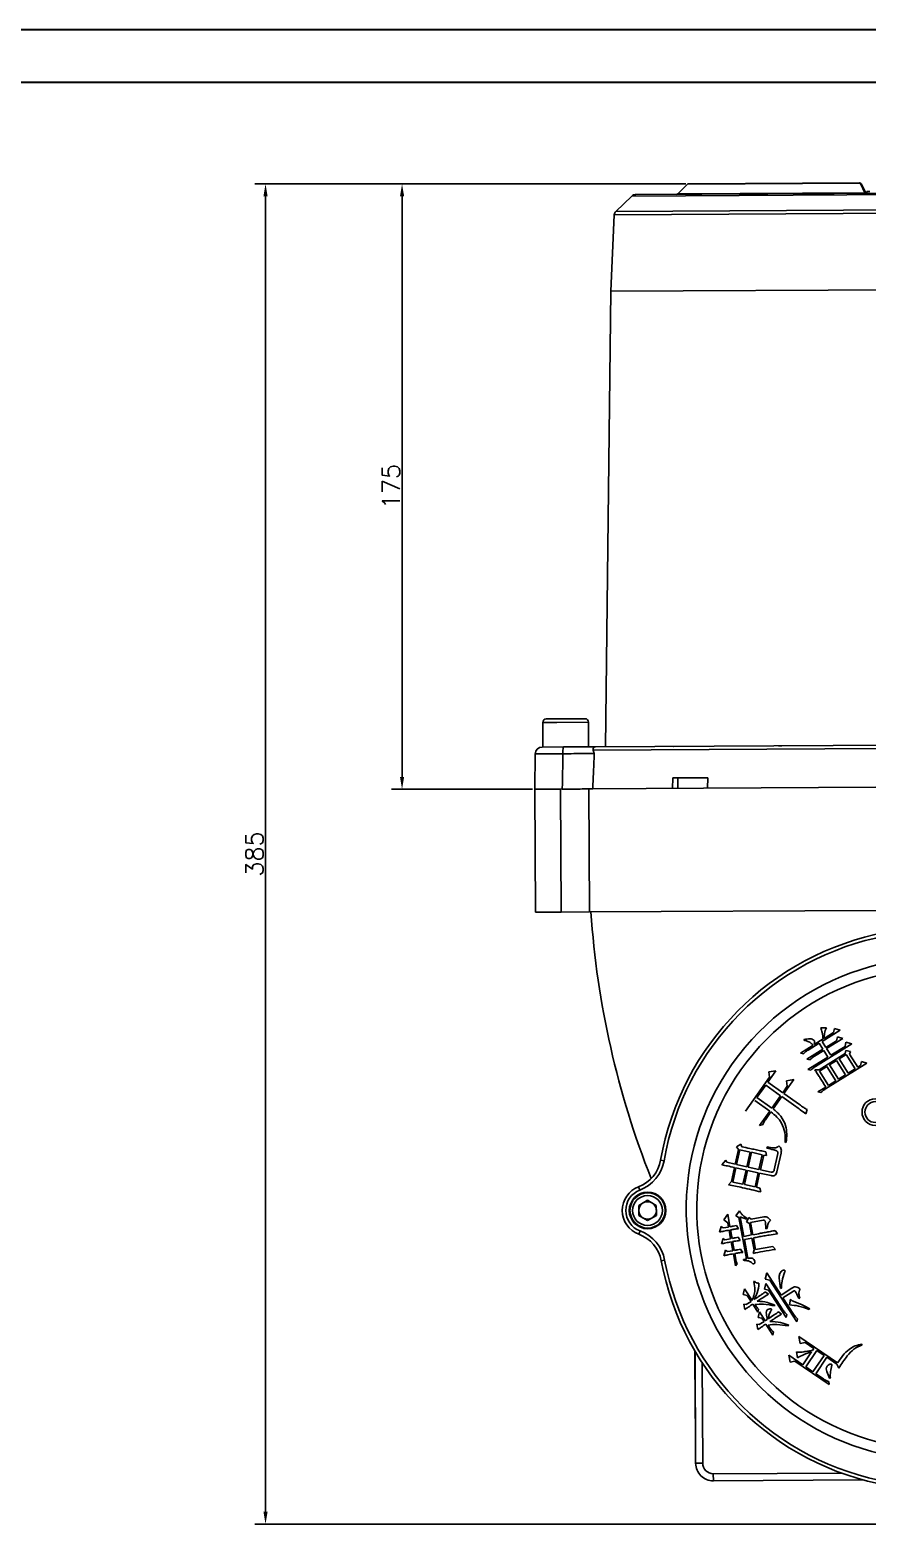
# Model space of a CAD drawing. Header units: millimetres. Extents: x 5231 to 7653, y 7068 to 7959.
# Drawn here: x 7077.1 to 7315.3, y 7534.4 to 7959.5 of the extents above; entities that cross this region are included whole.
import ezdxf

# ---------------------------------------------------------------- set-up
doc = ezdxf.new("R2010")
doc.units = ezdxf.units.MM
doc.linetypes.add('PHANTOM2', pattern=[31.75, 15.875, -3.175, 3.175, -3.175, 3.175, -3.175])
doc.layers.add('AM_5', color=3, linetype='Continuous', lineweight=25)
doc.layers.add('SD', color=7, linetype='PHANTOM2', lineweight=13)
doc.styles.add('标注', font='txt.shx', dxfattribs={"height": 5})
doc.dimstyles.new('3.5-0.5$0', dxfattribs={"dimtxt": 5, "dimasz": 3.5, "dimexe": 3, "dimexo": 0.625, "dimtad": 1, "dimdsep": 46, "dimtxsty": '标注', "dimcen": 3.5, "dimaunit": 1, "dimadec": 0, "dimazin": 2, "dimtfac": 1, "dimtmove": 0, "dimatfit": 3, "dimfxl": 0, "dimarcsym": 0})

# ---------------------------------------------------------------- blocks, each defined once
blk = doc.blocks.new('*D6')
at = {"layer": 'AM_5', "color": 0, "lineweight": -2, "transparency": 16777216}
for p, q in [((7263.67, 7915.65), (7141.15, 7915.65)), ((7144.15, 7537.89), (7144.15, 7912.15)), ((7335.16, 7534.39), (7141.15, 7534.39))]:
    blk.add_line(p, q, dxfattribs=at)
at = {"layer": 'AM_5', "color": 0, "transparency": 16777216}
for points in [[(7143.56, 7912.15), (7144.73, 7912.15), (7144.15, 7915.65)], [(7143.56, 7537.89), (7144.73, 7537.89), (7144.15, 7534.39)]]:
    blk.add_solid(points, dxfattribs=at)
at = {"layer": 'Defpoints', "color": 0, "transparency": 16777216}
for p in [(7144.15, 7915.65), (7264.29, 7915.65), (7335.78, 7534.39)]:
    blk.add_point(p, dxfattribs=at)
at = {"layer": 'AM_5', "color": 0, "transparency": 16777216, "insert": (7141.02, 7725.02), "char_height": 5, "attachment_point": 5, "rotation": 90, "style": '标注'}
blk.add_mtext('385', dxfattribs=at)
blk = doc.blocks.new('*D7')
at = {"layer": 'AM_5', "color": 0, "lineweight": -2, "transparency": 16777216}
for p, q in [((7263.67, 7915.65), (7179.98, 7915.65)), ((7182.98, 7746.94), (7182.98, 7912.15)), ((7220.11, 7743.44), (7179.98, 7743.44))]:
    blk.add_line(p, q, dxfattribs=at)
at = {"layer": 'AM_5', "color": 0, "transparency": 16777216}
for points in [[(7182.4, 7912.15), (7183.57, 7912.15), (7182.98, 7915.65)], [(7182.4, 7746.94), (7183.57, 7746.94), (7182.98, 7743.44)]]:
    blk.add_solid(points, dxfattribs=at)
at = {"layer": 'Defpoints', "color": 0, "transparency": 16777216}
for p in [(7182.98, 7915.65), (7264.29, 7915.65), (7220.74, 7743.44)]:
    blk.add_point(p, dxfattribs=at)
at = {"layer": 'AM_5', "color": 0, "transparency": 16777216, "insert": (7179.86, 7829.55), "char_height": 5, "attachment_point": 5, "rotation": 90, "style": '标注'}
blk.add_mtext('175', dxfattribs=at)

msp = doc.modelspace()

# ---------------------------------------------------------------- linework, layer by layer
at = {"color": 7, "linetype": 'Continuous', "lineweight": 25}
for p, q in [((7264.134, 7915.545), (7313.279, 7915.825)), ((7264.134, 7915.545), (7264.134, 7915.545)), ((7313.129, 7915.971), (7264.486, 7915.693)), ((7313.578, 7915.697), (7314.818, 7913.259)), ((7243.816, 7907.839), (7248.348, 7912.189)), ((7248.348, 7912.189), (7343.575, 7912.733)), ((7343.453, 7913.144), (7249.378, 7912.607)), ((7314.655, 7913.126), (7261.433, 7912.822)), ((7314.982, 7912.983), (7315.016, 7912.981)), ((7315.193, 7913.483), (7316.087, 7913.488)), ((7315.193, 7913.483), (7315.196, 7912.983)), ((7242.342, 7885.092), (7243.357, 7906.827)), ((7243.357, 7906.827), (7343.689, 7907.4)), ((7343.632, 7908.409), (7243.816, 7907.839)), ((7425.298, 7886.137), (7242.342, 7885.092)), ((7240.821, 7755.555), (7242.342, 7885.092)), ((7223.021, 7762.454), (7227.039, 7762.477)), ((7223.061, 7755.454), (7223.021, 7762.454)), ((7227.415, 7763.479), (7224.016, 7763.459)), ((7227.039, 7762.477), (7236.021, 7762.528)), ((7235.016, 7763.522), (7227.415, 7763.479)), ((7236.021, 7762.528), (7236.061, 7755.528)), ((7220.74, 7743.44), (7220.857, 7753.476)), ((7220.857, 7753.476), (7228.752, 7753.521)), ((7228.929, 7755.487), (7222.846, 7755.453)), ((7228.929, 7755.487), (7236.061, 7755.528)), ((7237.372, 7754.588), (7319.751, 7755.058)), ((7237.669, 7753.642), (7237.372, 7754.588)), ((7322.49, 7756.022), (7237.994, 7755.539)), ((7259.88, 7743.664), (7259.974, 7746.664)), ((7269.969, 7746.722), (7259.974, 7746.664)), ((7261.398, 7746.673), (7261.415, 7743.673)), ((7269.969, 7746.722), (7269.875, 7743.721)), ((7228.02, 7743.482), (7220.74, 7743.44)), ((7228.02, 7743.482), (7220.74, 7743.44)), ((7220.94, 7708.441), (7220.74, 7743.44)), ((7236.066, 7743.528), (7228.02, 7743.482)), ((7228.22, 7708.483), (7228.02, 7743.482)), ((7317.739, 7743.994), (7236.066, 7743.528)), ((7236.266, 7708.528), (7236.066, 7743.528)), ((7228.22, 7708.483), (7220.94, 7708.441)), ((7236.266, 7708.528), (7228.22, 7708.483)), ((7317.939, 7708.995), (7236.266, 7708.528)), ((7302.099, 7675.583), (7303.753, 7675.551)), ((7307.64, 7674.949), (7302.46, 7671.722)), ((7303.005, 7672.552), (7305.713, 7674.24)), ((7305.713, 7674.24), (7305.978, 7675.387)), ((7305.978, 7675.387), (7307.64, 7674.949)), ((7306.584, 7671.923), (7306.829, 7672.975)), ((7306.829, 7672.975), (7308.393, 7672.56)), ((7296.294, 7668.371), (7299.944, 7670.644)), ((7297.153, 7668.17), (7296.294, 7668.371)), ((7297.352, 7672.052), (7297.299, 7672.265)), ((7298.166, 7666.678), (7302.699, 7669.501)), ((7301.636, 7671.209), (7298.457, 7669.228)), ((7300.238, 7670.828), (7302.769, 7672.407)), ((7302.919, 7669.148), (7300.329, 7667.536)), ((7310.907, 7671.02), (7300.605, 7664.602)), ((7302.699, 7669.501), (7301.636, 7671.209)), ((7302.46, 7671.722), (7303.523, 7670.015)), ((7304.093, 7667.265), (7302.919, 7669.148)), ((7303.523, 7670.015), (7306.584, 7671.923)), ((7308.393, 7672.56), (7303.743, 7669.662)), ((7303.743, 7669.662), (7304.917, 7667.778)), ((7304.917, 7667.778), (7308.979, 7670.31)), ((7308.979, 7670.31), (7309.245, 7671.455)), ((7309.014, 7668.287), (7309.212, 7669.148)), ((7309.212, 7669.148), (7310.552, 7668.837)), ((7309.245, 7671.455), (7310.907, 7671.02)), ((7310.552, 7668.837), (7310.279, 7668.094)), ((7299.027, 7666.478), (7298.166, 7666.678)), ((7298.442, 7663.744), (7304.093, 7667.265)), ((7301.597, 7663.665), (7309.014, 7668.287)), ((7303.818, 7664.561), (7301.758, 7663.275)), ((7315.222, 7665.538), (7303.449, 7658.202)), ((7306.348, 7660.499), (7303.818, 7664.561)), ((7306.585, 7666.285), (7304.584, 7665.035)), ((7304.584, 7665.035), (7307.114, 7660.973)), ((7309.115, 7662.223), (7306.585, 7666.285)), ((7309.293, 7667.97), (7307.35, 7666.762)), ((7307.35, 7666.762), (7309.88, 7662.7)), ((7311.823, 7663.908), (7309.293, 7667.97)), ((7310.279, 7668.094), (7312.588, 7664.385)), ((7312.588, 7664.385), (7313.413, 7664.898)), ((7313.413, 7664.898), (7313.656, 7665.95)), ((7313.656, 7665.95), (7315.222, 7665.538)), ((7280.637, 7651.87), (7287.524, 7661.572)), ((7289.317, 7663.375), (7287.019, 7660.141)), ((7287.019, 7660.141), (7291.274, 7657.119)), ((7287.279, 7663.029), (7289.317, 7663.375)), ((7287.524, 7661.572), (7287.279, 7663.029)), ((7294.435, 7660.848), (7291.614, 7656.877)), ((7292.3, 7660.487), (7294.435, 7660.848)), ((7292.563, 7658.934), (7292.3, 7660.487)), ((7299.301, 7663.544), (7298.442, 7663.744)), ((7300.382, 7663.645), (7301.597, 7663.665)), ((7301.758, 7663.275), (7304.288, 7659.213)), ((7304.288, 7659.213), (7306.348, 7660.499)), ((7307.114, 7660.973), (7309.115, 7662.223)), ((7309.88, 7662.7), (7311.823, 7663.908)), ((7286.415, 7659.29), (7283.918, 7655.772)), ((7283.918, 7655.772), (7288.173, 7652.75)), ((7290.67, 7656.268), (7286.415, 7659.29)), ((7288.173, 7652.75), (7290.67, 7656.268)), ((7291.01, 7656.026), (7288.513, 7652.508)), ((7294.982, 7653.205), (7291.01, 7656.026)), ((7291.274, 7657.119), (7292.563, 7658.934)), ((7291.614, 7656.877), (7296.04, 7653.735)), ((7301.286, 7657.344), (7303.523, 7658.736)), ((7302.145, 7657.144), (7301.286, 7657.344)), ((7287.569, 7651.899), (7283.314, 7654.921)), ((7284.669, 7647.814), (7287.569, 7651.899)), ((7287.91, 7651.657), (7286.34, 7649.444)), ((7298.18, 7652.301), (7297.838, 7651.095)), ((7285.542, 7647.963), (7284.669, 7647.814)), ((7292.271, 7643.016), (7291.979, 7642.965)), ((7277.759, 7636.8), (7278.675, 7640.92)), ((7278.152, 7641.744), (7279.308, 7642.481)), ((7278.675, 7640.92), (7278.152, 7641.744)), ((7279.094, 7640.897), (7278.162, 7636.71)), ((7281.998, 7640.248), (7279.094, 7640.897)), ((7279.308, 7642.481), (7279.646, 7641.766)), ((7281.066, 7636.061), (7281.998, 7640.248)), ((7282.404, 7640.158), (7281.472, 7635.971)), ((7285.441, 7639.482), (7282.404, 7640.158)), ((7284.51, 7635.295), (7285.441, 7639.482)), ((7285.845, 7639.392), (7284.913, 7635.205)), ((7286.655, 7639.212), (7285.845, 7639.392)), ((7286.412, 7640.33), (7286.655, 7639.212)), ((7286.787, 7641.38), (7286.862, 7641.717)), ((7288.874, 7635.171), (7289.914, 7639.831)), ((7290.784, 7639.921), (7289.609, 7634.654)), ((7256.524, 7637.956), (7257.509, 7637.782)), ((7273.956, 7636.589), (7275.042, 7637.974)), ((7275.042, 7637.974), (7275.395, 7637.326)), ((7275.395, 7637.326), (7277.759, 7636.8)), ((7276.659, 7631.873), (7277.548, 7635.856)), ((7277.952, 7635.766), (7277.048, 7631.716)), ((7280.856, 7635.118), (7277.952, 7635.766)), ((7278.162, 7636.71), (7281.066, 7636.061)), ((7279.952, 7631.067), (7280.856, 7635.118)), ((7281.262, 7635.027), (7280.358, 7630.977)), ((7284.299, 7634.351), (7281.262, 7635.027)), ((7281.472, 7635.971), (7284.51, 7635.295)), ((7283.395, 7630.301), (7284.299, 7634.351)), ((7284.913, 7635.205), (7287.953, 7634.526)), ((7250.245, 7630.347), (7250.602, 7629.413)), ((7275.812, 7630.928), (7276.659, 7631.873)), ((7277.048, 7631.716), (7279.952, 7631.067)), ((7280.358, 7630.977), (7283.395, 7630.301)), ((7284.703, 7634.261), (7283.799, 7630.211)), ((7283.799, 7630.211), (7284.745, 7629.998)), ((7287.944, 7633.537), (7284.703, 7634.261)), ((7252.798, 7626.508), (7250.306, 7625.051)), ((7255.306, 7625.079), (7252.798, 7626.508)), ((7284.745, 7629.998), (7284.993, 7628.879)), ((7250.306, 7625.051), (7250.323, 7622.164)), ((7250.323, 7622.164), (7252.831, 7620.735)), ((7252.831, 7620.735), (7255.323, 7622.193)), ((7255.323, 7622.193), (7255.306, 7625.079)), ((7274.497, 7620.919), (7275.613, 7622.523)), ((7275.613, 7622.523), (7276.25, 7618.987)), ((7277.935, 7622.1), (7279.008, 7623.557)), ((7278.796, 7621.622), (7277.935, 7622.1)), ((7280.918, 7609.86), (7278.796, 7621.622)), ((7280.912, 7621.161), (7279.19, 7621.765)), ((7279.19, 7621.765), (7280.185, 7616.256)), ((7280.981, 7620.404), (7281.667, 7621.651)), ((7281.667, 7621.651), (7282.256, 7621.122)), ((7282.256, 7621.122), (7285.858, 7621.772)), ((7250.322, 7616.867), (7250.668, 7617.805)), ((7273.294, 7617.473), (7273.786, 7619.032)), ((7273.786, 7619.032), (7274.279, 7618.632)), ((7274.279, 7618.632), (7275.842, 7618.915)), ((7275.622, 7620.139), (7274.497, 7620.919)), ((7275.842, 7618.915), (7275.622, 7620.139)), ((7276.444, 7615.582), (7276.001, 7618.03)), ((7276.409, 7618.102), (7276.852, 7615.654)), ((7278.076, 7619.385), (7278.667, 7618.441)), ((7281.014, 7621.393), (7280.912, 7621.161)), ((7281.772, 7619.913), (7280.981, 7620.404)), ((7282.361, 7616.649), (7281.772, 7619.913)), ((7285.745, 7620.842), (7282.143, 7620.192)), ((7282.143, 7620.192), (7282.769, 7616.723)), ((7286.802, 7618.503), (7286.46, 7618.442)), ((7289.147, 7617.946), (7289.741, 7616.997)), ((7273.83, 7614.126), (7274.319, 7615.691)), ((7274.319, 7615.691), (7274.812, 7615.288)), ((7274.812, 7615.288), (7276.444, 7615.582)), ((7277.057, 7612.183), (7276.603, 7614.7)), ((7277.011, 7614.771), (7277.465, 7612.254)), ((7278.607, 7616.044), (7279.2, 7615.095)), ((7280.185, 7616.256), (7282.361, 7616.649)), ((7282.52, 7615.766), (7280.344, 7615.373)), ((7280.344, 7615.373), (7281.326, 7609.934)), ((7283.122, 7612.433), (7282.52, 7615.766)), ((7282.928, 7615.84), (7283.53, 7612.507)), ((7283.53, 7612.507), (7288.492, 7613.401)), ((7288.492, 7613.401), (7289.206, 7612.547)), ((7256.687, 7609.331), (7257.67, 7609.515)), ((7274.509, 7610.74), (7275.001, 7612.302)), ((7275.001, 7612.302), (7275.561, 7611.912)), ((7275.561, 7611.912), (7277.057, 7612.183)), ((7277.842, 7607.831), (7277.216, 7611.3)), ((7277.624, 7611.372), (7278.043, 7609.06)), ((7278.043, 7609.06), (7278.288, 7608.473)), ((7279.291, 7612.655), (7279.882, 7611.708)), ((7280.102, 7609.714), (7280.918, 7609.86)), ((7280.152, 7609.442), (7280.102, 7609.714)), ((7282.815, 7611.396), (7283.122, 7612.433)), ((7278.288, 7608.473), (7277.842, 7607.831)), ((7286.31, 7604.084), (7286.737, 7605.851)), ((7286.737, 7605.851), (7290.81, 7599.563)), ((7280.001, 7599.668), (7280.405, 7601.335)), ((7280.405, 7601.335), (7282.556, 7598.016)), ((7283.05, 7603.377), (7283.224, 7603.491)), ((7286.039, 7601.185), (7286.448, 7602.852)), ((7287.191, 7600.937), (7286.039, 7601.185)), ((7286.282, 7600.428), (7287.198, 7599.784)), ((7287.557, 7603.821), (7286.31, 7604.084)), ((7286.448, 7602.852), (7291.312, 7595.343)), ((7292.205, 7593.193), (7287.191, 7600.937)), ((7295.249, 7591.944), (7287.557, 7603.821)), ((7290.874, 7601.503), (7290.602, 7601.411)), ((7290.81, 7599.563), (7293.897, 7601.561)), ((7294.366, 7600.706), (7291.339, 7598.747)), ((7281.151, 7599.421), (7280.001, 7599.668)), ((7280.501, 7595.446), (7280.232, 7597.009)), ((7280.232, 7597.009), (7280.847, 7596.83)), ((7280.847, 7596.83), (7282.244, 7597.734)), ((7282.244, 7597.734), (7281.151, 7599.421)), ((7284.203, 7594.707), (7282.734, 7596.977)), ((7289.039, 7596.679), (7288.94, 7596.452)), ((7291.339, 7598.747), (7294.355, 7594.089)), ((7293.215, 7596.739), (7293.468, 7598.392)), ((7293.468, 7598.392), (7293.961, 7597.886)), ((7296.089, 7598.684), (7295.856, 7598.534)), ((7284.389, 7595.568), (7284.203, 7594.707)), ((7284.279, 7593.184), (7284.666, 7594.756)), ((7285.336, 7592.959), (7284.279, 7593.184)), ((7284.599, 7591.159), (7285.94, 7592.027)), ((7284.666, 7594.756), (7286.288, 7592.253)), ((7285.94, 7592.027), (7285.336, 7592.959)), ((7286.288, 7592.253), (7286.928, 7592.667)), ((7290.093, 7594.802), (7290.947, 7594.116)), ((7292.391, 7594.057), (7292.205, 7593.193)), ((7295.434, 7592.803), (7295.249, 7591.944)), ((7298.952, 7595.664), (7298.758, 7595.455)), ((7284.193, 7589.742), (7283.928, 7591.302)), ((7283.928, 7591.302), (7284.599, 7591.159)), ((7288.427, 7588.186), (7286.429, 7591.27)), ((7287.081, 7591.03), (7287.532, 7590.331)), ((7288.61, 7589.048), (7288.427, 7588.186)), ((7292.984, 7590.971), (7292.79, 7590.762)), ((7296.242, 7585.75), (7295.861, 7587.774)), ((7295.861, 7587.774), (7306.877, 7580.267)), ((7266.311, 7567.095), (7266.216, 7583.775)), ((7266.317, 7583.603), (7266.499, 7551.699)), ((7295.508, 7581.713), (7295.141, 7583.396)), ((7297.692, 7586.025), (7296.242, 7585.75)), ((7296.989, 7579.695), (7299.49, 7583.367)), ((7300.157, 7584.344), (7297.692, 7586.025)), ((7300.962, 7583.796), (7297.793, 7579.147)), ((7299.765, 7583.769), (7300.157, 7584.344)), ((7303.027, 7582.39), (7300.962, 7583.796)), ((7313.804, 7585.629), (7313.898, 7585.398)), ((7268.499, 7551.71), (7268.335, 7580.344)), ((7293.339, 7580.501), (7292.974, 7582.43)), ((7292.974, 7582.43), (7296.989, 7579.695)), ((7294.689, 7580.76), (7293.339, 7580.501)), ((7304.5, 7574.074), (7294.689, 7580.76)), ((7297.793, 7579.147), (7299.858, 7577.741)), ((7299.858, 7577.741), (7303.027, 7582.39)), ((7303.829, 7581.842), (7300.66, 7577.193)), ((7306.642, 7579.924), (7303.829, 7581.842)), ((7307.206, 7578.782), (7306.642, 7579.924)), ((7300.66, 7577.193), (7302.842, 7575.706)), ((7304.336, 7574.941), (7304.5, 7574.074)), ((7304.808, 7575.881), (7304.559, 7575.883)), ((7266.311, 7567.095), (7266.411, 7567.096)), ((7266.316, 7566.119), (7266.416, 7566.12)), ((7266.326, 7564.475), (7266.316, 7566.119)), ((7266.326, 7564.475), (7266.426, 7564.476)), ((7266.499, 7551.699), (7268.499, 7551.71)), ((7307.903, 7548.935), (7271.516, 7548.727)), ((7271.527, 7546.727), (7271.516, 7548.727)), ((7271.527, 7546.727), (7314.051, 7546.97))]:
    msp.add_line(p, q, dxfattribs=at)
at = {"color": 7, "linetype": 'Continuous', "lineweight": 25, "flags": 128}
for points in [[(7261.433, 7912.822), (7262.946, 7914.347), (7264.134, 7915.545)], [(7313.279, 7915.825), (7314.05, 7914.314), (7314.655, 7913.126)]]:
    msp.add_lwpolyline(points, dxfattribs=at)
at = {"color": 7, "linetype": 'Continuous', "lineweight": 25}
for centre, radius in [((7317.609, 7651.607), 3.792), ((7317.609, 7651.607), 2.971), ((7252.815, 7623.622), 5.2), ((7252.815, 7623.622), 5), ((7252.815, 7623.622), 4.25)]:
    msp.add_circle(centre, radius, dxfattribs=at)
for centre, radius, start, end in [((7264.489, 7915.193), 0.5, 90.32718, 135.21714), ((7264.489, 7915.196), 0.497, 90.34631, 135.46389), ((7313.132, 7915.471), 0.5, 26.98037, 90.32718), ((7313.088, 7915.778), 0.197, 13.77431, 77.9907), ((7313.333, 7915.538), 0.292, 32.95757, 100.58982), ((7249.386, 7911.107), 1.5, 90.32718, 133.82718), ((7261.078, 7913.171), 0.498, 270.34359, 315.44454), ((7314.847, 7913.175), 0.198, 194.21165, 258.33645), ((7244.855, 7906.757), 1.5, 133.82718, 177.32718), ((7224.021, 7762.459), 1, 90.32718, 180.32718), ((7235.021, 7762.522), 1, 0.32718, 90.32718), ((7222.857, 7753.453), 2, 90.32718, 179.32718), ((7234.078, 7754.033), 5.35, 164.22338, 185.48552), ((7488.066, 7725.479), 251.932, 183.85724, 201.60662), ((7335.313, 7624.093), 80, 100.63328, 170.02108), ((7335.313, 7624.093), 79, 100.63328, 170.02108), ((7335.313, 7624.093), 71.5, 68.96438, 289.26974), ((7335.313, 7624.093), 68.5, 68.59564, 289.98816), ((7335.313, 7624.093), 68.5, 68.59564, 289.98816), ((7246.675, 7639.688), 10, 290.91388, 350.02108), ((7246.675, 7639.688), 11, 290.91388, 350.02108), ((7252.815, 7623.622), 7.2, 110.91388, 249.74048), ((7252.815, 7623.622), 6.2, 110.91388, 249.74048), ((7252.815, 7623.622), 2.5, 60.32718, 120.32718), ((7252.815, 7623.622), 2.5, 120.32718, 180.32718), ((7252.815, 7623.622), 2.5, 180.32718, 240.32718), ((7252.815, 7623.622), 2.5, 0.32718, 60.32718), ((7252.815, 7623.622), 2.5, 300.32718, 0.32718), ((7246.859, 7607.486), 11, 10.63328, 69.74048), ((7252.815, 7623.622), 2.5, 240.32718, 300.32718), ((7246.859, 7607.486), 10, 10.63328, 69.74048), ((7335.313, 7624.093), 80, 190.63328, 260.02108), ((7335.313, 7624.093), 79, 190.63328, 260.02108), ((7271.499, 7551.727), 5, 180.32718, 270.32718), ((7271.499, 7551.727), 3, 180.32718, 270.32718)]:
    msp.add_arc(centre, radius, start, end, dxfattribs=at)
for points, knots in [([(7314.655, 7913.126), (7314.674, 7913.126), (7314.711, 7913.125), (7314.772, 7913.134), (7314.82, 7913.158), (7314.836, 7913.198), (7314.837, 7913.23), (7314.822, 7913.25), (7314.821, 7913.251)], [0, 0, 0, 0, 0.1038049, 0.2071974, 0.4308702, 0.6882411, 0.9717184, 1, 1, 1, 1]), ([(7314.82, 7913.256), (7314.851, 7913.205), (7314.912, 7913.106), (7314.976, 7913.038), (7314.995, 7913.01), (7314.99, 7913.004), (7314.989, 7913.002)], [0, 0, 0, 0, 0.3916216, 0.7644501, 0.9475185, 1, 1, 1, 1]), ([(7314.82, 7913.256), (7314.848, 7913.211), (7314.903, 7913.122), (7315.011, 7913.036), (7315.108, 7912.989), (7315.144, 7912.984), (7315.163, 7912.982)], [0, 0, 0, 0, 0.2625382, 0.5165925, 0.761106, 1, 1, 1, 1]), ([(7228.752, 7753.521), (7228.716, 7751.648), (7228.653, 7748.302), (7228.588, 7744.957), (7228.559, 7743.485)], [0, 0, 0, 0, 0.56, 1, 1, 1, 1]), ([(7228.752, 7753.521), (7229.825, 7753.538), (7231.971, 7753.571), (7234.712, 7753.61), (7236.801, 7753.636), (7237.38, 7753.64), (7237.669, 7753.642)], [0, 0, 0, 0, 0.2500471, 0.50006, 0.7503071, 1, 1, 1, 1]), ([(7237.994, 7755.539), (7237.339, 7755.535), (7236.038, 7755.528), (7233.704, 7755.515), (7231.295, 7755.501), (7229.719, 7755.492), (7228.929, 7755.487)], [0, 0, 0, 0, 0.2818719, 0.5606521, 0.7796601, 1, 1, 1, 1]), ([(7237.21, 7743.534), (7237.296, 7745.421), (7237.449, 7748.79), (7237.602, 7752.159), (7237.669, 7753.642)], [0, 0, 0, 0, 0.56, 1, 1, 1, 1]), ([(7237.994, 7755.539), (7237.987, 7755.539), (7237.977, 7755.54), (7237.893, 7755.526), (7237.703, 7755.476), (7237.441, 7755.288), (7237.305, 7754.892), (7237.35, 7754.683), (7237.371, 7754.585)], [0, 0, 0, 0, 0.12425741, 0.18697193, 0.19771051, 0.50212623, 0.76426665, 1, 1, 1, 1]), ([(7260.215, 7755.651), (7260.219, 7755.641), (7260.229, 7755.621), (7260.339, 7755.644), (7260.398, 7755.656)], [0, 0, 0, 0, 0.45993433, 1, 1, 1, 1]), ([(7290.06, 7755.826), (7290.207, 7755.816), (7290.498, 7755.797), (7290.846, 7755.809), (7291.024, 7755.838), (7291.052, 7755.842)], [0, 0, 0, 0, 0.4631823, 0.9181257, 1, 1, 1, 1]), ([(7228.559, 7743.485), (7229.605, 7743.491), (7231.693, 7743.503), (7234.342, 7743.518), (7236.363, 7743.53), (7236.927, 7743.533), (7237.21, 7743.534)], [0, 0, 0, 0, 0.2500652, 0.4994456, 0.7493864, 1, 1, 1, 1]), ([(7302.769, 7672.407), (7302.699, 7673.012), (7302.574, 7674.092), (7302.244, 7675.128), (7302.099, 7675.583)], [0, 0, 0, 0, 0.5601973, 1, 1, 1, 1]), ([(7303.753, 7675.551), (7303.607, 7675.299), (7303.313, 7674.792), (7303.148, 7673.751), (7303.059, 7673.007), (7303.005, 7672.552)], [0, 0, 0, 0, 0.2775651, 0.5584826, 1, 1, 1, 1]), ([(7298.457, 7669.228), (7298.194, 7669.054), (7297.725, 7668.744), (7297.328, 7668.345), (7297.153, 7668.17)], [0, 0, 0, 0, 0.5599962, 1, 1, 1, 1]), ([(7297.299, 7672.265), (7297.857, 7672.352), (7298.632, 7672.472), (7299.682, 7672.398), (7300.024, 7672.096), (7300.196, 7671.945)], [0, 0, 0, 0, 0.5613588, 0.7804822, 1, 1, 1, 1]), ([(7299.195, 7671.323), (7298.866, 7671.497), (7298.277, 7671.807), (7297.635, 7671.977), (7297.352, 7672.052)], [0, 0, 0, 0, 0.5591453, 1, 1, 1, 1]), ([(7299.944, 7670.644), (7299.797, 7670.764), (7299.536, 7670.977), (7299.299, 7671.217), (7299.195, 7671.323)], [0, 0, 0, 0, 0.5599051, 1, 1, 1, 1]), ([(7300.196, 7671.945), (7300.242, 7671.848), (7300.335, 7671.652), (7300.346, 7671.26), (7300.279, 7670.992), (7300.238, 7670.828)], [0, 0, 0, 0, 0.2795047, 0.5602792, 1, 1, 1, 1]), ([(7300.329, 7667.536), (7300.066, 7667.362), (7299.597, 7667.052), (7299.201, 7666.653), (7299.027, 7666.478)], [0, 0, 0, 0, 0.5599716, 1, 1, 1, 1]), ([(7300.605, 7664.602), (7300.342, 7664.428), (7299.873, 7664.117), (7299.476, 7663.719), (7299.301, 7663.544)], [0, 0, 0, 0, 0.5599962, 1, 1, 1, 1]), ([(7303.523, 7658.736), (7303.173, 7659.297), (7302.597, 7660.219), (7301.785, 7661.499), (7301.096, 7662.58), (7300.62, 7663.29), (7300.382, 7663.645)], [0, 0, 0, 0, 0.3400031, 0.5600035, 0.7800041, 1, 1, 1, 1]), ([(7303.449, 7658.202), (7303.186, 7658.028), (7302.717, 7657.717), (7302.32, 7657.319), (7302.145, 7657.144)], [0, 0, 0, 0, 0.5599962, 1, 1, 1, 1]), ([(7291.979, 7642.965), (7291.979, 7643.908), (7291.979, 7645.791), (7291.149, 7648.341), (7289.642, 7650.269), (7288.487, 7651.194), (7287.91, 7651.657)], [0, 0, 0, 0, 0.2801749, 0.55963, 0.779642, 1, 1, 1, 1]), ([(7288.513, 7652.508), (7289.292, 7651.858), (7290.847, 7650.561), (7292.177, 7647.987), (7292.487, 7645.387), (7292.343, 7643.806), (7292.271, 7643.016)], [0, 0, 0, 0, 0.2801488, 0.559262, 0.7794628, 1, 1, 1, 1]), ([(7297.838, 7651.095), (7297.309, 7651.495), (7296.366, 7652.209), (7295.405, 7652.901), (7294.982, 7653.205)], [0, 0, 0, 0, 0.5600002, 1, 1, 1, 1]), ([(7296.04, 7653.735), (7296.434, 7653.459), (7297.137, 7652.966), (7297.861, 7652.504), (7298.18, 7652.301)], [0, 0, 0, 0, 0.5599889, 1, 1, 1, 1]), ([(7286.34, 7649.444), (7286.164, 7649.182), (7285.849, 7648.714), (7285.636, 7648.192), (7285.542, 7647.963)], [0, 0, 0, 0, 0.5599723, 1, 1, 1, 1]), ([(7279.646, 7641.766), (7280.412, 7641.596), (7281.672, 7641.316), (7283.429, 7640.933), (7284.917, 7640.613), (7285.914, 7640.424), (7286.412, 7640.33)], [0, 0, 0, 0, 0.34000307, 0.56000527, 0.78000698, 1, 1, 1, 1]), ([(7289.914, 7639.831), (7289.918, 7639.91), (7289.927, 7640.067), (7289.857, 7640.298), (7289.707, 7640.486), (7289.302, 7640.734), (7288.291, 7640.949), (7287.388, 7641.208), (7286.787, 7641.38)], [0, 0, 0, 0, 0.0624265, 0.1247735, 0.1871357, 0.2495034, 0.4995754, 1, 1, 1, 1]), ([(7286.862, 7641.717), (7287.496, 7641.56), (7288.378, 7641.342), (7289.557, 7641.511), (7289.971, 7641.815), (7290.179, 7641.967)], [0, 0, 0, 0, 0.560945, 0.780332, 1, 1, 1, 1]), ([(7290.179, 7641.967), (7290.337, 7641.823), (7290.652, 7641.536), (7290.946, 7640.801), (7290.845, 7640.255), (7290.784, 7639.921)], [0, 0, 0, 0, 0.2806285, 0.5599382, 1, 1, 1, 1]), ([(7277.548, 7635.856), (7276.88, 7636.002), (7275.685, 7636.263), (7274.484, 7636.489), (7273.956, 7636.589)], [0, 0, 0, 0, 0.55999959, 1, 1, 1, 1]), ([(7289.609, 7634.654), (7289.552, 7634.446), (7289.438, 7634.032), (7288.999, 7633.576), (7288.443, 7633.452), (7288.11, 7633.509), (7287.944, 7633.537)], [0, 0, 0, 0, 0.2808238, 0.5593116, 0.7792579, 1, 1, 1, 1]), ([(7287.953, 7634.526), (7288.073, 7634.508), (7288.313, 7634.471), (7288.635, 7634.629), (7288.8, 7634.898), (7288.85, 7635.08), (7288.874, 7635.171)], [0, 0, 0, 0, 0.2803439, 0.5582346, 0.7789665, 1, 1, 1, 1]), ([(7284.993, 7628.879), (7283.287, 7629.298), (7280.241, 7630.045), (7277.165, 7630.658), (7275.812, 7630.928)], [0, 0, 0, 0, 0.55999981, 1, 1, 1, 1]), ([(7279.008, 7623.557), (7279.123, 7623.301), (7279.355, 7622.787), (7280.084, 7622.083), (7280.661, 7621.654), (7281.014, 7621.393)], [0, 0, 0, 0, 0.27900027, 0.55930677, 1, 1, 1, 1]), ([(7285.858, 7621.772), (7286.082, 7621.801), (7286.529, 7621.859), (7287.277, 7621.486), (7287.604, 7621.011), (7287.803, 7620.72)], [0, 0, 0, 0, 0.2797602, 0.5595411, 1, 1, 1, 1]), ([(7276.001, 7618.03), (7275.494, 7617.936), (7274.588, 7617.769), (7273.69, 7617.563), (7273.294, 7617.473)], [0, 0, 0, 0, 0.5599997, 1, 1, 1, 1]), ([(7276.25, 7618.987), (7276.593, 7619.051), (7277.206, 7619.166), (7277.81, 7619.318), (7278.076, 7619.385)], [0, 0, 0, 0, 0.5600012, 1, 1, 1, 1]), ([(7278.667, 7618.441), (7278.244, 7618.387), (7277.489, 7618.29), (7276.739, 7618.159), (7276.409, 7618.102)], [0, 0, 0, 0, 0.5599852, 1, 1, 1, 1]), ([(7282.769, 7616.723), (7283.493, 7616.854), (7284.686, 7617.071), (7286.346, 7617.381), (7287.75, 7617.645), (7288.682, 7617.846), (7289.147, 7617.946)], [0, 0, 0, 0, 0.3400028, 0.5600043, 0.7800061, 1, 1, 1, 1]), ([(7286.46, 7618.442), (7286.433, 7618.905), (7286.392, 7619.6), (7286.358, 7620.365), (7286.226, 7620.694), (7286.093, 7620.816), (7285.919, 7620.865), (7285.803, 7620.849), (7285.745, 7620.842)], [0, 0, 0, 0, 0.5006246, 0.7506599, 0.8131955, 0.8753775, 0.93746, 1, 1, 1, 1]), ([(7287.803, 7620.72), (7287.611, 7620.581), (7287.222, 7620.3), (7286.982, 7619.458), (7286.87, 7618.865), (7286.802, 7618.503)], [0, 0, 0, 0, 0.2741497, 0.5562641, 1, 1, 1, 1]), ([(7276.603, 7614.7), (7276.083, 7614.603), (7275.155, 7614.432), (7274.235, 7614.22), (7273.83, 7614.126)], [0, 0, 0, 0, 0.5600018, 1, 1, 1, 1]), ([(7276.852, 7615.654), (7277.182, 7615.716), (7277.771, 7615.827), (7278.351, 7615.978), (7278.607, 7616.044)], [0, 0, 0, 0, 0.560002, 1, 1, 1, 1]), ([(7279.2, 7615.095), (7278.79, 7615.043), (7278.058, 7614.952), (7277.331, 7614.826), (7277.011, 7614.771)], [0, 0, 0, 0, 0.5599863, 1, 1, 1, 1]), ([(7289.741, 7616.997), (7288.967, 7616.877), (7287.692, 7616.68), (7285.922, 7616.372), (7284.424, 7616.11), (7283.427, 7615.93), (7282.928, 7615.84)], [0, 0, 0, 0, 0.33999305, 0.5599948, 0.77999727, 1, 1, 1, 1]), ([(7277.216, 7611.3), (7276.708, 7611.206), (7275.802, 7611.039), (7274.904, 7610.831), (7274.509, 7610.74)], [0, 0, 0, 0, 0.5600038, 1, 1, 1, 1]), ([(7277.465, 7612.254), (7277.807, 7612.32), (7278.42, 7612.438), (7279.025, 7612.589), (7279.291, 7612.655)], [0, 0, 0, 0, 0.5599778, 1, 1, 1, 1]), ([(7279.882, 7611.708), (7279.459, 7611.657), (7278.703, 7611.564), (7277.954, 7611.431), (7277.624, 7611.372)], [0, 0, 0, 0, 0.5599804, 1, 1, 1, 1]), ([(7282.375, 7608.787), (7282.196, 7608.918), (7281.839, 7609.181), (7281.062, 7609.377), (7280.497, 7609.417), (7280.152, 7609.442)], [0, 0, 0, 0, 0.2791316, 0.5593885, 1, 1, 1, 1]), ([(7281.326, 7609.934), (7281.747, 7610.03), (7282.275, 7610.15), (7282.882, 7609.919), (7283.155, 7609.586), (7283.284, 7609.299), (7283.37, 7609.108)], [0, 0, 0, 0, 0.4994383, 0.6245818, 0.7501254, 1, 1, 1, 1]), ([(7289.206, 7612.547), (7288.006, 7612.369), (7285.864, 7612.051), (7283.746, 7611.596), (7282.815, 7611.396)], [0, 0, 0, 0, 0.5599966, 1, 1, 1, 1]), ([(7283.37, 7609.108), (7283.378, 7609.027), (7283.394, 7608.866), (7283.304, 7608.656), (7283.175, 7608.492), (7283.061, 7608.437), (7283.004, 7608.41)], [0, 0, 0, 0, 0.2807957, 0.5609568, 0.7814447, 1, 1, 1, 1]), ([(7283.004, 7608.41), (7282.934, 7608.419), (7282.793, 7608.438), (7282.589, 7608.593), (7282.456, 7608.713), (7282.375, 7608.787)], [0, 0, 0, 0, 0.2770195, 0.5594863, 1, 1, 1, 1]), ([(7290.602, 7601.411), (7290.467, 7602.371), (7290.28, 7603.707), (7290.253, 7605.52), (7290.738, 7606.138), (7290.979, 7606.445)], [0, 0, 0, 0, 0.5626419, 0.7827867, 1, 1, 1, 1]), ([(7291.781, 7605.975), (7291.507, 7605.16), (7291.019, 7603.705), (7290.918, 7602.176), (7290.874, 7601.503)], [0, 0, 0, 0, 0.5598156, 1, 1, 1, 1]), ([(7290.979, 7606.445), (7291.147, 7606.509), (7291.381, 7606.598), (7291.712, 7606.652), (7291.84, 7606.584), (7291.903, 7606.551)], [0, 0, 0, 0, 0.56181503, 0.78368378, 1, 1, 1, 1]), ([(7291.903, 7606.551), (7291.913, 7606.495), (7291.932, 7606.383), (7291.864, 7606.19), (7291.812, 7606.056), (7291.781, 7605.975)], [0, 0, 0, 0, 0.2765226, 0.5590117, 1, 1, 1, 1]), ([(7282.556, 7598.016), (7282.744, 7598.494), (7283.12, 7599.45), (7283.495, 7601.274), (7283.218, 7602.58), (7283.05, 7603.377)], [0, 0, 0, 0, 0.2807176, 0.561443, 1, 1, 1, 1]), ([(7284.506, 7602.918), (7284.402, 7601.994), (7284.217, 7600.345), (7283.412, 7598.899), (7283.058, 7598.263)], [0, 0, 0, 0, 0.5598057, 1, 1, 1, 1]), ([(7283.058, 7598.263), (7283.428, 7598.501), (7284.038, 7598.895), (7284.878, 7599.454), (7285.591, 7599.926), (7286.052, 7600.261), (7286.282, 7600.428)], [0, 0, 0, 0, 0.3400233, 0.5600386, 0.7800498, 1, 1, 1, 1]), ([(7283.224, 7603.491), (7283.423, 7603.286), (7283.779, 7602.92), (7284.283, 7602.918), (7284.506, 7602.918)], [0, 0, 0, 0, 0.559069, 1, 1, 1, 1]), ([(7293.897, 7601.561), (7294.107, 7601.686), (7294.526, 7601.935), (7295.438, 7601.887), (7295.934, 7601.497), (7296.238, 7601.258)], [0, 0, 0, 0, 0.2810737, 0.5585015, 1, 1, 1, 1]), ([(7295.856, 7598.534), (7295.659, 7598.966), (7295.364, 7599.615), (7295.012, 7600.308), (7294.833, 7600.611), (7294.721, 7600.761), (7294.527, 7600.785), (7294.42, 7600.732), (7294.366, 7600.706)], [0, 0, 0, 0, 0.5007257, 0.7510613, 0.8136123, 0.8757179, 0.9378758, 1, 1, 1, 1]), ([(7296.238, 7601.258), (7296.12, 7601.037), (7295.884, 7600.595), (7295.841, 7599.685), (7295.995, 7599.064), (7296.089, 7598.684)], [0, 0, 0, 0, 0.2793622, 0.5595158, 1, 1, 1, 1]), ([(7282.734, 7596.977), (7282.314, 7596.696), (7281.563, 7596.195), (7280.825, 7595.675), (7280.501, 7595.446)], [0, 0, 0, 0, 0.5599908, 1, 1, 1, 1]), ([(7288.94, 7596.452), (7287.898, 7596.678), (7286.038, 7597.082), (7284.144, 7596.922), (7283.31, 7596.852)], [0, 0, 0, 0, 0.55990606, 1, 1, 1, 1]), ([(7283.31, 7596.852), (7283.488, 7596.592), (7283.806, 7596.128), (7284.211, 7595.739), (7284.389, 7595.568)], [0, 0, 0, 0, 0.559994, 1, 1, 1, 1]), ([(7287.198, 7599.784), (7286.599, 7599.422), (7285.529, 7598.777), (7284.477, 7598.103), (7284.014, 7597.806)], [0, 0, 0, 0, 0.559996, 1, 1, 1, 1]), ([(7284.014, 7597.806), (7284.987, 7597.744), (7286.725, 7597.632), (7288.332, 7596.97), (7289.039, 7596.679)], [0, 0, 0, 0, 0.5598833, 1, 1, 1, 1]), ([(7298.758, 7595.455), (7297.754, 7595.837), (7295.963, 7596.518), (7294.055, 7596.671), (7293.215, 7596.739)], [0, 0, 0, 0, 0.5599755, 1, 1, 1, 1]), ([(7293.961, 7597.886), (7294.929, 7597.552), (7296.658, 7596.955), (7298.251, 7596.059), (7298.952, 7595.664)], [0, 0, 0, 0, 0.5600692, 1, 1, 1, 1]), ([(7286.928, 7592.667), (7286.791, 7593.144), (7286.586, 7593.857), (7286.581, 7594.729), (7286.741, 7595.21), (7286.928, 7595.375), (7287.022, 7595.457)], [0, 0, 0, 0, 0.5009043, 0.7503129, 0.8755169, 1, 1, 1, 1]), ([(7287.022, 7595.457), (7287.216, 7595.538), (7287.488, 7595.65), (7287.864, 7595.641), (7288.022, 7595.598), (7288.1, 7595.577)], [0, 0, 0, 0, 0.5590905, 0.7812574, 1, 1, 1, 1]), ([(7287.804, 7594.887), (7287.618, 7594.52), (7287.287, 7593.865), (7287.199, 7593.138), (7287.16, 7592.818)], [0, 0, 0, 0, 0.5594162, 1, 1, 1, 1]), ([(7287.16, 7592.818), (7287.713, 7593.18), (7288.7, 7593.827), (7289.667, 7594.504), (7290.093, 7594.802)], [0, 0, 0, 0, 0.5600001, 1, 1, 1, 1]), ([(7290.947, 7594.116), (7290.315, 7593.736), (7289.186, 7593.056), (7288.08, 7592.339), (7287.594, 7592.024)], [0, 0, 0, 0, 0.55997, 1, 1, 1, 1]), ([(7287.594, 7592.024), (7288.635, 7591.995), (7290.495, 7591.944), (7292.223, 7591.268), (7292.984, 7590.971)], [0, 0, 0, 0, 0.559955, 1, 1, 1, 1]), ([(7288.1, 7595.577), (7288.108, 7595.504), (7288.125, 7595.357), (7287.984, 7595.127), (7287.872, 7594.978), (7287.804, 7594.887)], [0, 0, 0, 0, 0.2737393, 0.5560861, 1, 1, 1, 1]), ([(7291.312, 7595.343), (7291.49, 7595.084), (7291.809, 7594.62), (7292.213, 7594.229), (7292.391, 7594.057)], [0, 0, 0, 0, 0.5600241, 1, 1, 1, 1]), ([(7294.355, 7594.089), (7294.533, 7593.829), (7294.851, 7593.365), (7295.256, 7592.975), (7295.434, 7592.803)], [0, 0, 0, 0, 0.5600202, 1, 1, 1, 1]), ([(7286.429, 7591.27), (7286.007, 7590.992), (7285.253, 7590.495), (7284.517, 7589.972), (7284.193, 7589.742)], [0, 0, 0, 0, 0.5599907, 1, 1, 1, 1]), ([(7292.79, 7590.762), (7291.729, 7590.952), (7289.835, 7591.291), (7287.923, 7591.11), (7287.081, 7591.03)], [0, 0, 0, 0, 0.55983255, 1, 1, 1, 1]), ([(7287.532, 7590.331), (7287.71, 7590.072), (7288.029, 7589.61), (7288.433, 7589.219), (7288.61, 7589.048)], [0, 0, 0, 0, 0.5600162, 1, 1, 1, 1]), ([(7295.141, 7583.396), (7295.533, 7583.339), (7296.233, 7583.238), (7296.932, 7583.343), (7297.24, 7583.39)], [0, 0, 0, 0, 0.5589244, 1, 1, 1, 1]), ([(7299.49, 7583.367), (7298.71, 7583.142), (7297.319, 7582.74), (7296.061, 7582.026), (7295.508, 7581.713)], [0, 0, 0, 0, 0.5605657, 1, 1, 1, 1]), ([(7297.24, 7583.39), (7297.709, 7583.477), (7298.546, 7583.632), (7299.393, 7583.727), (7299.765, 7583.769)], [0, 0, 0, 0, 0.5600058, 1, 1, 1, 1]), ([(7306.877, 7580.267), (7307.353, 7580.965), (7308.305, 7582.361), (7309.947, 7584.078), (7311.862, 7585.168), (7313.156, 7585.475), (7313.804, 7585.629)], [0, 0, 0, 0, 0.2803047, 0.560219, 0.7799812, 1, 1, 1, 1]), ([(7313.898, 7585.398), (7313.072, 7585.032), (7311.419, 7584.299), (7309.228, 7581.887), (7307.973, 7579.96), (7307.206, 7578.782)], [0, 0, 0, 0, 0.279543, 0.559362, 1, 1, 1, 1]), ([(7304.559, 7575.883), (7304.327, 7576.503), (7304.003, 7577.368), (7303.565, 7578.539), (7303.763, 7579.045), (7303.862, 7579.297)], [0, 0, 0, 0, 0.5616755, 0.782004, 1, 1, 1, 1]), ([(7303.862, 7579.297), (7304.064, 7579.487), (7304.347, 7579.753), (7304.813, 7579.943), (7305.031, 7579.942), (7305.14, 7579.942)], [0, 0, 0, 0, 0.559416, 0.7818472, 1, 1, 1, 1]), ([(7305.093, 7579.132), (7304.972, 7578.531), (7304.757, 7577.457), (7304.793, 7576.363), (7304.808, 7575.881)], [0, 0, 0, 0, 0.55926422, 1, 1, 1, 1]), ([(7305.14, 7579.942), (7305.173, 7579.871), (7305.241, 7579.727), (7305.181, 7579.443), (7305.126, 7579.25), (7305.093, 7579.132)], [0, 0, 0, 0, 0.2728962, 0.5555148, 1, 1, 1, 1]), ([(7302.842, 7575.706), (7303.107, 7575.535), (7303.58, 7575.231), (7304.105, 7575.03), (7304.336, 7574.941)], [0, 0, 0, 0, 0.5599851, 1, 1, 1, 1]), ([(7266.316, 7566.119), (7266.316, 7566.124), (7266.316, 7566.13), (7266.316, 7566.231), (7266.315, 7566.386), (7266.313, 7566.712), (7266.312, 7566.967), (7266.311, 7567.095)], [0, 0, 0, 0, 0.3139588, 0.4374823, 0.5606424, 0.7794384, 1, 1, 1, 1])]:
    msp.add_open_spline(points, degree=3, knots=knots, dxfattribs=at)
at = {"layer": 'SD', "linetype": 'ByBlock', "lineweight": 30}
for p, q in [((7652.524, 7959.468), (6392.524, 7959.468)), ((7637.524, 7944.468), (6467.524, 7944.468))]:
    msp.add_line(p, q, dxfattribs=at)

# ---------------------------------------------------------------- dimensions: what is measured, and where the dimension line sits
at = {"layer": 'AM_5'}
for base, p1, text, picture, middle in [((7144.145, 7915.654), (7335.784, 7534.394), '385', '*D6', (7141.02, 7725.024)), ((7182.983, 7915.654), (7220.74, 7743.44), '175', '*D7', (7179.858, 7829.547))]:
    dim = msp.add_linear_dim(base=base, p1=p1, p2=(7264.295, 7915.654), angle=90, text=text, dimstyle='3.5-0.5$0', override={"dimpost": '', "dimarcsym": 1}, dxfattribs=at)
    dim.commit()
    dim.dimension.update_dxf_attribs({"geometry": picture, "text_midpoint": middle})

doc.saveas('drawing.dxf')
